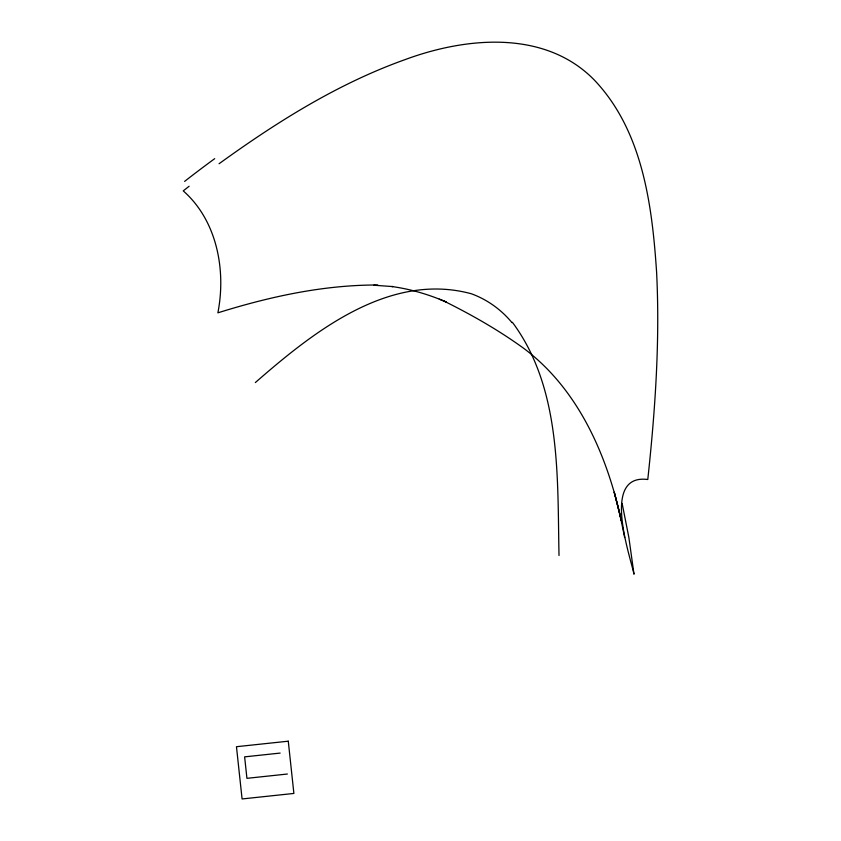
<?xml version="1.0" encoding="UTF-8"?>
<svg xmlns="http://www.w3.org/2000/svg" width="841" height="841" viewBox="0 0 841 841"><rect width="100%" height="100%" fill="white"/><g stroke="black" fill="none" stroke-linecap="round" stroke-linejoin="round"><path stroke-width="1.26" d="M559.013 555.502C557.341 477.078 561.515 388.416 512.39 322.292M255.338 382.56C313.241 331.974 389.383 271.464 471.412 293.782A99.858 95.086 88.6 0 1 512.001 322.65M189.13 186.26L183.243 190.875C217.052 220.626 226.218 270.161 217.882 312.831C269.604 296.663 323.343 284.878 377.756 284.994M219.081 163.732C276.763 122.04 337.861 83.595 405.204 59.564C466.061 37.057 544.926 29.446 594.335 80.042C642.745 131.017 652.111 205.057 656.6 272.232C660.059 341.414 655.171 410.723 647.78 479.507C601.389 473.472 629.531 553.735 633.998 574.203L628.879 537.546L622.119 503.381M280.137 753.084L244.626 756.858L246.928 778.335L287.38 774.025M373.825 285.225L392.652 286.571L391.885 286.529C410.723 289.125 429.036 294.55 446.466 302.108L439.275 299.133M444.374 301.267C471.822 314.881 498.597 330.166 523.449 348.142C578.44 389.12 607.107 455.38 621.31 520.653L614.245 492.164L619.849 514.166L624.674 537.536M184.6 181.404A1063.36 928.8 -20 0 1 214.707 158.655M288.274 741.194L236.468 746.703L242.082 798.95L293.887 793.441L288.274 741.194"/></g></svg>
